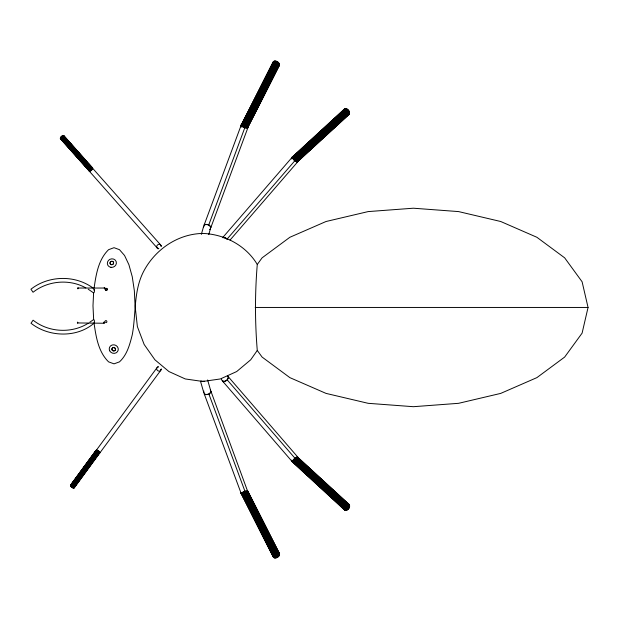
<?xml version="1.0" encoding="UTF-8"?>
<svg xmlns="http://www.w3.org/2000/svg" width="619" height="619" viewBox="0 0 619 619"><rect width="100%" height="100%" fill="white"/><g stroke="black" fill="none" stroke-linecap="round" stroke-linejoin="round"><path stroke-width="0.93" d="M296.826 162.387L348.93 114.592C350.919 112.085 347.329 107.249 344.435 109.021L292.199 157.11L291.681 158.975M95.937 450.794C96.525 448.806 100.92 451.963 99.419 453.278M257.272 264.452C254.912 293.066 254.912 321.841 257.272 350.447L262.108 357.078L289.862 377.629L326.043 393.398L368.166 403.317L413.376 406.698L458.586 403.317L500.717 393.398L536.89 377.629L564.652 357.078L582.1 333.138L588.05 307.45L582.1 281.769L564.652 257.829L536.89 237.278L500.717 221.501L458.586 211.59L413.376 208.208L368.166 211.59L326.043 221.501L289.862 237.278L262.108 257.829L257.272 264.452C245.991 245.565 224.612 234.168 202.815 233.433C178.125 233.881 155.818 249.016 144.15 270.441C133.286 290.357 136.281 313.291 132.257 334.809C129.789 344.497 127.119 354.857 119.475 361.867L114.028 363.848L108.588 361.867C98.181 351.716 95.953 336.419 93.987 322.669M88.184 289.174L93.601 292.911L92.989 305.771L93.647 319.543L89.778 322.205M349.449 504.926L296.973 456.613L349.07 504.408C351.058 506.915 347.468 511.751 344.582 509.979L292.338 461.89L291.82 460.025M273.157 555.707C273.056 560.396 280.918 556.976 279.44 553.386L247.368 490.372L279.602 554.005M273.273 557.03L241.186 493.691L241.062 492.438M247.948 491.478L248.087 492.523L211.079 391.688M105.029 288.508C104.735 287.324 103.203 287.943 104.975 288.036C104.905 289.375 103.713 288.849 104.89 288.779M222.825 380.499L222.763 381.056A2.971 1.462 -40.9 0 0 223.707 381.853L227.219 379.896L228.55 377.319A2.971 1.462 -40.9 0 0 227.606 376.514M74.071 486.766C75.178 489.583 69.962 487.107 70.496 485.25L96.084 450.261M93.809 290.056C94.142 286.612 95.256 292.748 93.601 292.911M94.15 287.781C96.061 274.364 98.452 259.539 108.588 249.674L114.028 247.693L119.475 249.674L124.551 255.477L128.907 264.7L132.257 276.732L134.354 290.737L135.074 305.771L137.379 326.608L144.15 344.466L154.912 359.794L168.941 371.555L185.282 378.952L202.815 381.474L220.349 378.952L236.682 371.555L250.71 359.794L257.272 350.447M88.974 170.596C90.057 172.082 92.904 169.505 92.626 167.966L63.772 135.607C62.264 134.934 58.89 138.408 61.111 138.919L62.658 140.66M77.808 288.036C77.723 290.288 78.791 287.216 77.808 288.036L104 288.036M241.642 124.419L241.248 125.154C242.23 127.406 245.944 128.845 248.018 127.359L247.948 126.477M94.459 322.816C77.437 338.075 48.816 337.37 30.996 323.234L33.093 320.193C48.568 332.442 71.487 333.734 88.231 323.273M63.881 136.505L63.772 135.607M279.463 64.995L247.229 128.628L279.293 65.614C280.778 62.024 272.909 58.604 273.018 63.293M201.33 234.384L203.628 226.384M208.758 234.593L210.545 228.372M298.397 458.377L298.149 457.526C295.696 456.861 292.717 459.507 292.586 461.96L293.77 462.532M241.209 127.228L241.046 125.309L273.134 61.97M247.631 128.118L247.809 127.522M248.157 491.641C246.091 490.155 242.369 491.594 241.387 493.846L242.3 494.798L241.186 493.691M204.162 224.945L241.333 124.744M210.305 227.947A2.971 1.462 20.4 0 0 210.909 226.864L208.758 224.914L244.799 127.762L278.032 62.171M210.932 227.312L248.018 127.359M157.977 248.072L157.922 248.799L158.851 248.606M161.226 246.377L161.28 245.642L160.747 245.666M240.861 125.912L273.513 61.467M240.923 126.562L274.078 61.126M241.774 126.129L274.782 60.964M242.339 126.624L275.587 61.002M243.074 127.088L276.438 61.219M243.909 127.475L277.273 61.621M245.681 127.94L278.674 62.821M246.494 127.986L279.138 63.548M247.19 127.893L279.409 64.283M204.579 393.111L204.324 393.607A2.971 1.462 -20.4 0 0 204.928 394.69L208.905 394.086L211.048 392.137A2.971 1.462 -20.4 0 0 210.445 391.053M156.909 367.818L95.837 450.934M97.655 455.205L98.97 453.402C100.665 452.884 97.098 450.191 95.883 450.531M293.073 156.483L292.447 157.04C292.578 159.493 295.549 162.139 298.01 161.474L298.257 160.623L297.94 160.917M344.063 109.548L344.435 109.021M70.496 485.25L95.945 450.485M70.45 485.536L96.34 450.129M70.543 485.892L96.703 450.114M76.176 478.371L77.205 476.963M79.874 473.303L80.965 471.817M84.811 466.556L85.909 465.055M86.451 464.312L87.542 462.819M94.676 453.062L95.558 451.855M70.759 486.286L97.152 450.199M71.092 486.696L97.64 450.392M71.518 487.099L98.15 450.671M71.997 487.463L98.645 451.027M72.516 487.764L99.086 451.421M73.019 487.973L99.442 451.839M73.483 488.089L99.69 452.241M78.087 481.969L80.153 479.145M80.687 478.417L81.747 476.955M84.463 473.249L86.668 470.231M89.422 466.471L91.055 464.227M93.19 461.31L94.738 459.197M96.239 457.147L97.222 455.801M73.87 488.097L99.821 452.613M74.164 487.996L99.814 452.922M99.512 453.379L160.808 370.286M297.383 162.054L297.762 161.551M279.293 65.614L278.357 66.457M241.046 125.309L241.449 124.806M292.663 156.677L222.755 237.518A2.971 1.462 40.9 0 1 223.567 237.147L227.08 239.104L294.861 160.731L348.954 110.925M230.028 240.087L298.01 161.474M291.82 157.613L344.969 108.681M291.642 158.247L345.611 108.557M293.63 156.468L297.724 152.7M301.105 149.589L304.54 146.424M309.26 142.076L313.191 138.463M317.292 134.687L320.023 132.172M324.774 127.8L328.704 124.187M332.774 120.434L335.513 117.912M340.249 113.556L343.862 110.221M292.594 158.139L346.331 108.658M292.949 158.804L347.073 108.975M293.476 159.485L347.793 109.478M294.126 160.143L348.435 110.143M295.619 161.195L349.325 111.76M296.369 161.528L349.511 112.604M297.043 161.691L349.503 113.393M300.223 158.812L302.83 156.414M308.904 150.819L310.931 148.955M330.182 131.236L334.763 127.019M336.117 125.773L342.214 120.156M344.172 118.353L345.472 117.153M297.607 161.667L349.309 114.074M348.93 114.592L347.754 115.057M292.199 157.11L292.748 156.777M70.667 485.056L71.347 484.963M93.647 319.543L94.297 320.216L94.506 322.313M91.744 167.764L92.626 167.966M255.175 307.45L588.05 307.45M104.464 322.19C103.079 320.952 105.764 323.915 103.535 322.785M77.406 322.94C78.389 323.76 77.321 320.688 77.406 322.94L104.108 323.25L104.626 322.468M92.014 167.587L160.476 244.737M158.356 366.734L157.752 366.703L157.76 367.353M160.692 369.558L161.42 369.458L161.288 368.939M347.893 503.943L349.07 504.408M293.584 462.362L292.338 461.89M208.758 224.914L204.788 224.31A2.971 1.462 20.4 0 0 204.185 225.393L204.44 225.889M85.84 287.912C69.421 278.712 47.802 280.655 33.047 292.261L30.95 289.212C48.561 275.316 75.201 274.743 93.229 288.168M79.866 160.375L88.834 170.442C89.887 171.378 92.231 169.033 92.401 167.718M297.182 457.309L349.65 505.607M296.509 457.472L349.65 506.396M295.766 457.805L349.464 507.24M349.101 508.075L295 458.269L227.219 379.896M294.265 458.857L348.574 508.857M293.615 459.515L347.932 509.522M293.089 460.196L347.22 510.025M292.733 460.861L346.478 510.342M291.781 460.753L345.758 510.443M291.959 461.387L345.108 510.319M63.502 135.507L92.695 168.252M63.966 136.126L86.645 161.559M88.935 164.136L92.13 167.718M63.138 135.522L92.633 168.608M68.152 141.31L69.313 142.61M83.348 158.348L84.548 159.694M62.705 135.654L92.455 169.026M62.233 135.894L92.161 169.467M61.753 136.219L91.782 169.908M61.296 136.621L91.341 170.31M60.902 137.054L90.854 170.658M60.585 137.503L90.374 170.921M60.376 137.936L89.925 171.084M63.734 141.859L67.719 146.332M71.355 150.409L72.585 151.787M76.315 155.973L77.561 157.365M84.749 165.428L88.943 170.14M60.283 138.316L89.538 171.13M60.747 138.935L77.375 157.59M60.322 138.625L89.237 171.061M88.857 170.666L157.234 248.026M228.411 376.886L298.149 457.526M222.894 381.482L292.81 462.323M297.522 456.946L297.901 457.449M279.061 552.883L279.44 553.386M344.203 509.452L344.582 509.979M258.293 512.664L259.879 515.797M260.289 516.61L266.093 528.069M266.51 528.881L269.288 534.367M247.329 491.107L279.548 554.717M246.641 491.014L279.277 555.452M245.82 491.06L278.813 556.179M278.171 556.829L244.938 491.238L208.905 394.086M244.048 491.525L277.413 557.379M243.213 491.912L276.577 557.781M242.478 492.376L275.726 557.998M241.913 492.871L274.921 558.036M242.733 495.649L243.6 497.359M244.412 498.953L245.627 501.359M261.032 531.767L263.439 536.526M271.749 552.914L272.809 555.011M241.534 493.374L274.217 557.874M241.008 493.088L273.652 557.533M204.301 394.055L241.472 494.256M207.62 379.965L210.684 390.628M200.448 381.064L203.767 392.616M158.178 248.467A2.314 1.942 -40 0 1 156.746 246.254A2.314 1.942 -40 0 1 159.168 244.273A2.314 1.942 -40 0 1 161.025 246.145M105.663 288.756A0.944 0.859 -74.5 0 1 107.025 288.88A0.944 0.859 -74.5 0 1 106.499 290.28A0.944 0.859 -74.5 0 1 105.408 289.429M105.57 288.856A1.021 0.928 -74.5 0 1 107.102 288.709A1.021 0.928 -74.5 0 1 106.638 290.319A1.021 0.928 -74.5 0 1 105.423 289.359M105.013 321.609A1.021 0.928 74.5 0 1 106.073 320.611A1.021 0.928 74.5 0 1 106.847 321.957A1.021 0.928 74.5 0 1 105.524 322.491M227.676 376.035A3.598 2.933 -36.5 0 1 225.718 381.01A3.598 2.933 -36.5 0 1 221.409 378.851M210.359 389.931A3.598 2.933 -16 0 1 207.574 394.551A3.598 2.933 -16 0 1 203.821 391.076M204.208 381.111A3.598 2.933 -16 0 1 201.523 380.987M223.01 237.789A3.598 2.933 36.5 0 1 227.08 239.104M203.535 227.15A3.598 2.933 16 0 1 208.34 224.712A3.598 2.933 16 0 1 209.679 229.649M161.033 369.28A2.314 1.942 37.9 0 1 159.176 371.145A2.314 1.942 37.9 0 1 156.731 369.187A2.314 1.942 37.9 0 1 158.17 366.982M110.971 267.346A4.573 4.248 -20 0 0 116.163 261.551A4.573 4.248 -20 0 0 108.457 260.429A4.573 4.248 -20 0 0 110.971 267.346M111.482 264.692A1.803 1.671 -20 0 0 113.525 262.402A1.803 1.671 -20 0 0 110.492 261.969A1.803 1.671 -20 0 0 111.482 264.692M111.451 264.599A1.803 1.671 -20 0 0 113.494 262.317A1.803 1.671 -20 0 0 110.461 261.876A1.803 1.671 -20 0 0 111.451 264.599M112.379 350.222A1.803 1.671 20 0 0 115.413 349.789A1.803 1.671 20 0 0 113.37 347.499A1.803 1.671 20 0 0 112.379 350.222M109.687 350.803A4.573 4.248 20 0 0 117.533 351.623A4.573 4.248 20 0 0 114.043 344.822A4.573 4.248 20 0 0 109.687 350.803M112.349 350.315A1.803 1.671 20 0 0 115.382 349.874A1.803 1.671 20 0 0 113.339 347.592A1.803 1.671 20 0 0 112.349 350.315"/></g></svg>
